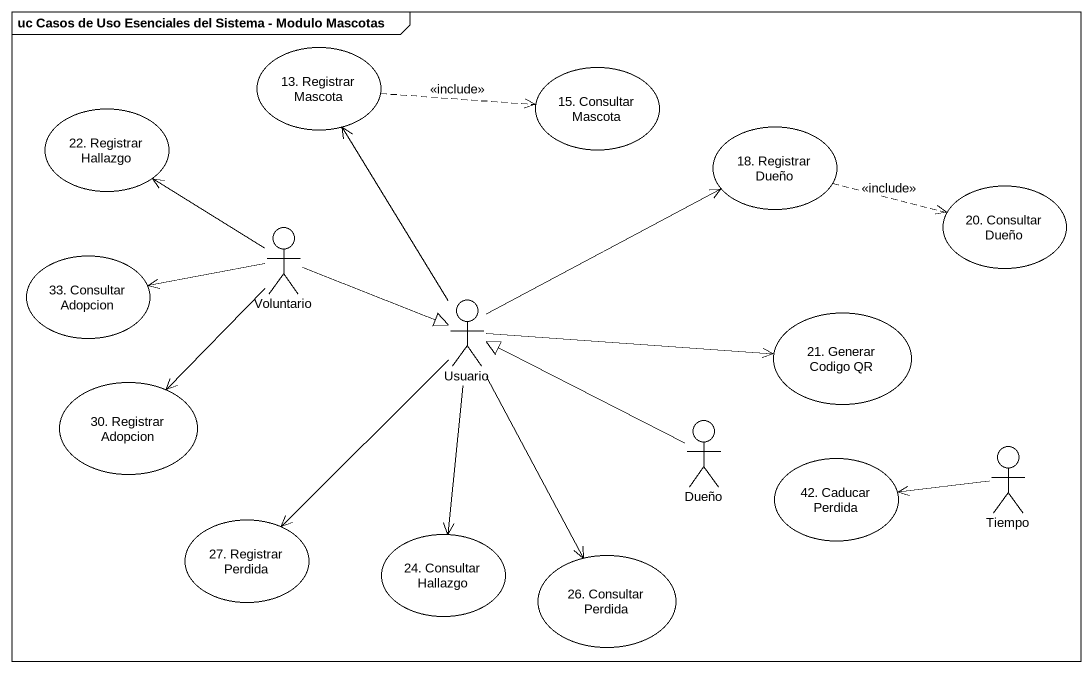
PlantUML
@startuml
mainframe uc Casos de Uso Esenciales del Sistema - Modulo Mascotas
usecase "13. Registrar Mascota" as u13_Registrar_Mascota
usecase "15. Consultar Mascota" as u15_Consultar_Mascota
usecase "22. Registrar Hallazgo" as u22_Registrar_Hallazgo
usecase "18. Registrar Dueño" as u18_Registrar_Dueño
usecase "20. Consultar Dueño" as u20_Consultar_Dueño
usecase "33. Consultar Adopcion" as u33_Consultar_Adopcion
actor Voluntario
actor Usuario
usecase "21. Generar Codigo QR" as u21_Generar_Codigo_QR
usecase "30. Registrar Adopcion" as u30_Registrar_Adopcion
actor Dueño
usecase "42. Caducar Perdida" as u42_Caducar_Perdida
actor Tiempo
usecase "27. Registrar Perdida" as u27_Registrar_Perdida
usecase "24. Consultar Hallazgo" as u24_Consultar_Hallazgo
usecase "26. Consultar Perdida" as u26_Consultar_Perdida
u13_Registrar_Mascota .right.> u15_Consultar_Mascota : <<include>>
u18_Registrar_Dueño .right.> u20_Consultar_Dueño : <<include>>
Voluntario -up-> u22_Registrar_Hallazgo
Voluntario -left-> u33_Consultar_Adopcion
Voluntario -right-|> Usuario
Voluntario --> u30_Registrar_Adopcion
Usuario -up-> u13_Registrar_Mascota
Usuario -up-> u18_Registrar_Dueño
Usuario -right-> u21_Generar_Codigo_QR
Usuario --> u27_Registrar_Perdida
Usuario --> u24_Consultar_Hallazgo
Usuario --> u26_Consultar_Perdida
Dueño -left-|> Usuario
Tiempo -left-> u42_Caducar_Perdida
@enduml
